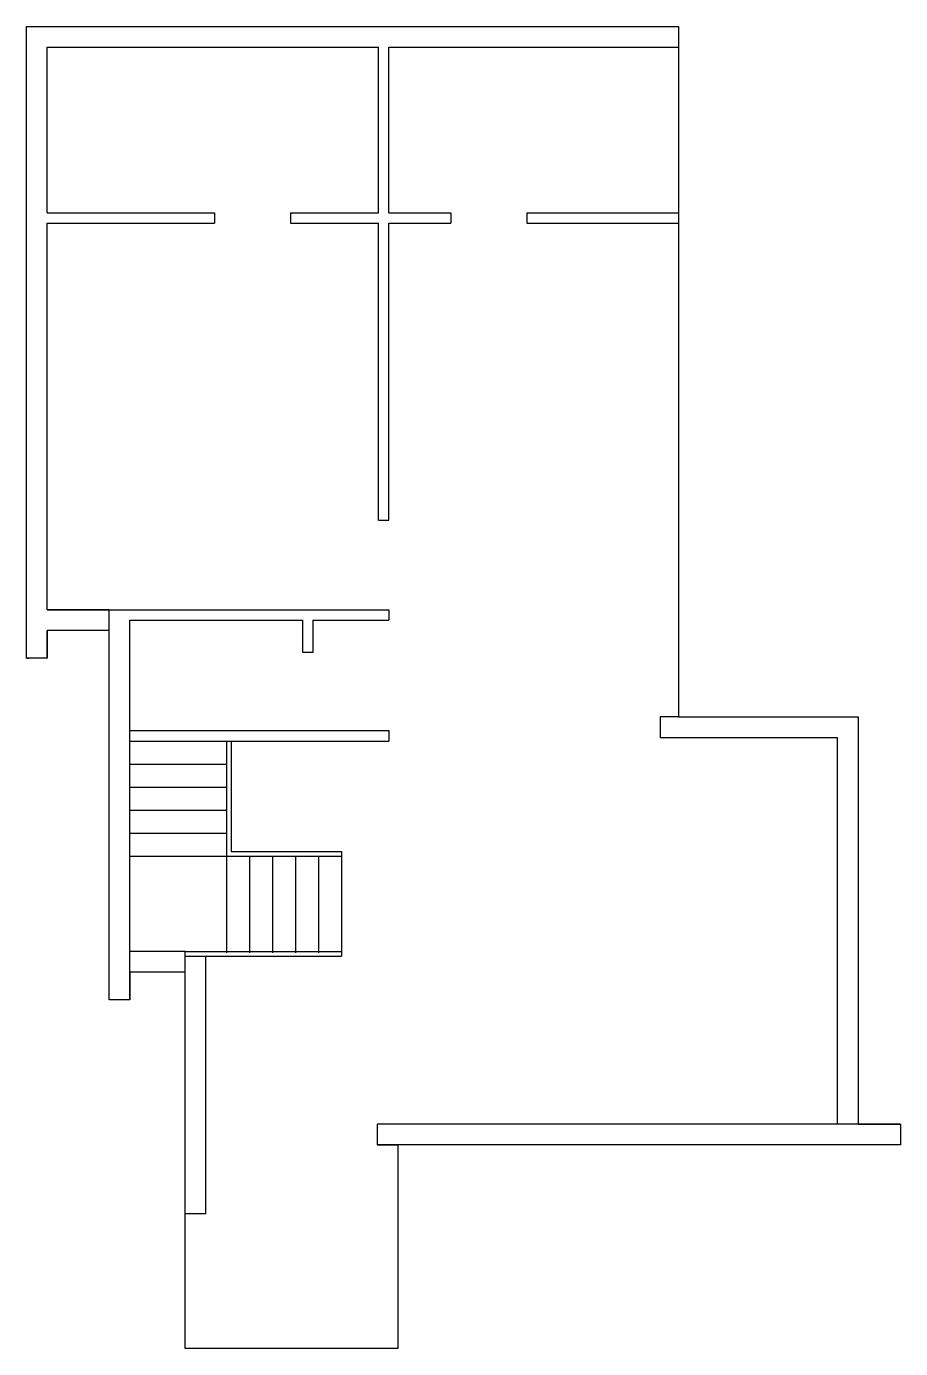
# Model space of a CAD drawing. Header units: inches. Extents: x 1166 to 1546, y 1376 to 1950.
import ezdxf

# ---------------------------------------------------------------- set-up
doc = ezdxf.new("R2010")
doc.units = ezdxf.units.IN

msp = doc.modelspace()

# ---------------------------------------------------------------- linework, layer by layer
for p, q in [((1165.78, 1950.25), (1449.28, 1950.25)), ((1165.78, 1675.75), (1165.78, 1950.25)), ((1449.28, 1950.25), (1449.28, 1650.25)), ((1174.78, 1941.25), (1318.78, 1941.25)), ((1174.78, 1869.25), (1174.78, 1941.25)), ((1318.78, 1869.25), (1318.78, 1941.25)), ((1323.28, 1941.25), (1449.28, 1941.25)), ((1323.28, 1869.25), (1323.28, 1941.25)), ((1174.78, 1869.25), (1247.56, 1869.25)), ((1247.56, 1869.25), (1247.56, 1864.75)), ((1280.56, 1869.25), (1280.56, 1864.75)), ((1280.56, 1869.25), (1318.78, 1869.25)), ((1323.28, 1869.25), (1350.28, 1869.25)), ((1350.28, 1869.25), (1350.28, 1864.75)), ((1383.28, 1869.25), (1383.28, 1864.75)), ((1383.28, 1869.25), (1449.28, 1869.25)), ((1174.78, 1864.75), (1247.56, 1864.75)), ((1174.78, 1696.75), (1174.78, 1864.75)), ((1280.56, 1864.75), (1318.78, 1864.75)), ((1318.78, 1735.75), (1318.78, 1864.75)), ((1323.28, 1735.75), (1323.28, 1864.75)), ((1323.28, 1864.75), (1350.28, 1864.75)), ((1383.28, 1864.75), (1449.28, 1864.75)), ((1318.78, 1735.75), (1323.28, 1735.75)), ((1201.78, 1696.75), (1174.78, 1696.75)), ((1174.78, 1696.75), (1318.78, 1696.75)), ((1201.78, 1527.25), (1201.78, 1696.75)), ((1318.78, 1696.75), (1323.28, 1696.75)), ((1323.28, 1696.75), (1323.28, 1692.25)), ((1210.78, 1527.25), (1210.78, 1692.25)), ((1210.78, 1692.25), (1285.78, 1692.25)), ((1285.78, 1692.25), (1285.78, 1678.25)), ((1290.28, 1692.25), (1323.28, 1692.25)), ((1290.28, 1692.25), (1290.28, 1678.25)), ((1201.78, 1687.75), (1174.78, 1687.75)), ((1174.78, 1687.75), (1174.78, 1675.75)), ((1174.78, 1675.75), (1174.78, 1687.75)), ((1290.28, 1678.25), (1285.78, 1678.25)), ((1165.78, 1675.75), (1166.68, 1675.75)), ((1174.78, 1675.75), (1165.78, 1675.75)), ((1449.28, 1650.25), (1441.28, 1650.25)), ((1441.28, 1650.25), (1441.28, 1641.25)), ((1449.28, 1650.25), (1527.28, 1650.25)), ((1527.28, 1650.25), (1527.28, 1473.25)), ((1210.78, 1644.25), (1323.28, 1644.25)), ((1323.28, 1644.25), (1323.28, 1639.75)), ((1210.78, 1639.75), (1323.28, 1639.75)), ((1210.78, 1639.75), (1252.78, 1639.75)), ((1252.78, 1639.75), (1252.78, 1589.75)), ((1254.78, 1639.75), (1254.78, 1591.75)), ((1441.28, 1641.25), (1449.28, 1641.25)), ((1449.28, 1641.25), (1518.28, 1641.25)), ((1518.28, 1641.25), (1518.28, 1473.25)), ((1210.78, 1629.75), (1252.78, 1629.75)), ((1210.78, 1619.75), (1252.78, 1619.75)), ((1210.78, 1609.75), (1252.78, 1609.75)), ((1210.78, 1599.75), (1252.78, 1599.75)), ((1254.78, 1591.75), (1302.78, 1591.75)), ((1302.78, 1591.75), (1302.78, 1546.25)), ((1210.78, 1589.75), (1252.78, 1589.75)), ((1252.78, 1589.75), (1302.78, 1589.75)), ((1252.78, 1589.75), (1252.78, 1547.75)), ((1262.78, 1589.75), (1262.78, 1547.75)), ((1272.78, 1589.75), (1272.78, 1547.75)), ((1282.78, 1589.75), (1282.78, 1547.75)), ((1292.78, 1589.75), (1292.78, 1547.75)), ((1234.78, 1548.25), (1210.78, 1548.25)), ((1234.78, 1434.25), (1234.78, 1548.25)), ((1234.78, 1548.25), (1302.78, 1548.25)), ((1234.78, 1546.25), (1302.78, 1546.25)), ((1243.78, 1434.25), (1243.78, 1546.25)), ((1234.78, 1539.25), (1210.78, 1539.25)), ((1210.78, 1539.25), (1210.78, 1527.25)), ((1210.78, 1527.25), (1201.78, 1527.25)), ((1545.78, 1473.25), (1318.28, 1473.25)), ((1318.28, 1473.25), (1318.28, 1464.25)), ((1527.28, 1473.25), (1545.78, 1473.25)), ((1545.78, 1473.25), (1545.78, 1464.25)), ((1545.78, 1464.25), (1318.28, 1464.25)), ((1318.28, 1464.25), (1327.28, 1464.25)), ((1327.28, 1464.25), (1327.28, 1375.75)), ((1234.78, 1375.75), (1234.78, 1434.25)), ((1243.78, 1434.25), (1234.78, 1434.25)), ((1327.28, 1375.75), (1234.78, 1375.75))]:
    msp.add_line(p, q)

doc.saveas('drawing.dxf')
